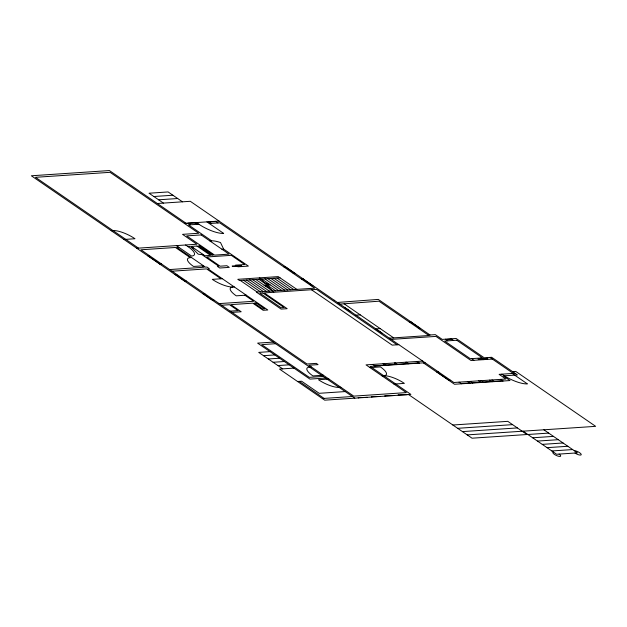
<?xml version="1.0" encoding="UTF-8"?>
<svg xmlns="http://www.w3.org/2000/svg" width="627" height="627" viewBox="0 0 627 627"><rect width="100%" height="100%" fill="white"/><g stroke="black" fill="none" stroke-linecap="round" stroke-linejoin="round"><path stroke-width="0.94" d="M553.445 452.075L553.077 452.161A4.326 1.285 25.6 0 0 555.036 454.779A4.326 1.285 25.6 0 0 560.146 456.417A4.326 1.285 25.6 0 0 559.072 454.089M339.842 304.119L378.974 301.187L428.907 335.516L389.351 338.165M153.827 196.51L172.911 195.232M158.615 199.801L177.7 198.524M157.338 203.501L190.302 201.298L453.846 382.501L505.887 379.022L499.1 374.358L515.002 373.292M184.354 223.384L219.05 221.065M187.818 223.157L195.162 222.969M209.042 222.036L215.978 221.574M206.902 221.88L223.674 233.409A19.484 5.792 25.6 0 1 198.892 224.223L188.484 224.921L211.644 240.839A16.239 4.828 25.6 0 1 220.524 242.571L223.62 249.076L248.378 266.099L237.97 266.796L237.069 266.177M209.3 223.525L219.709 222.828L314.738 288.177L256.341 292.08L281.092 309.103L287.166 308.696L264.21 292.903L316.541 289.408L397.095 344.795M111.214 230.689L112.946 230.571A17.321 5.149 25.6 0 1 134.977 238.738L123.989 239.475M209.904 240.956L211.644 240.839M136.764 248.253L196.909 244.24L182.535 234.349L198.728 233.268L110.078 172.323L35.48 177.308L138.504 248.143M178.773 247.257L176.751 247.391L205.499 267.157L206.949 267.063L209.347 268.709L207.898 268.803L267.792 309.989L263.168 310.294L252.783 303.162L230.814 304.628L241.191 311.768L231.943 312.387M185.631 244.992L188.029 246.638L190.052 246.505L192.05 247.877L198.163 254.123A12.987 3.864 25.6 0 0 201.635 254.468L202.936 254.374M192.05 247.877L193.351 247.79M221.887 249.193L223.62 249.076M147.549 255.667L149.281 255.55M422.7 361.089L366.027 364.875L406.351 392.604L353.73 396.123L308.805 365.235L318.061 364.616L316.267 363.378L307.011 363.997L140.895 249.789L175.45 247.477L190.224 257.634L191.525 257.548M159.524 263.904L161.264 263.787M203.509 265.785L193.531 266.451A16.239 4.828 25.6 0 1 190.224 257.634M169.651 269.555L204.198 267.243L202.207 265.872M172.041 271.201L206.596 268.897L220.97 278.78M283.6 266.757L285.332 266.64M175.098 274.61L176.838 274.501M293.177 273.348L294.917 273.231M184.683 281.202L186.423 281.084M222.272 278.694L212.294 279.36A16.239 4.828 25.6 0 0 232.954 287.017L234.255 286.923M280.05 277.839L239.569 280.543L237.774 279.313L278.247 276.609L296.822 289.368M301.563 279.117L303.303 278.999M311.149 285.7L312.881 285.591M203.054 293.828L204.786 293.718M246.231 295.16L236.254 295.826A16.239 4.828 25.6 0 1 232.954 287.017M212.639 300.419L214.371 300.302M219.16 303.601L253.716 301.289L244.93 295.246M221.558 305.247L229.513 304.714L238.095 310.616L230.14 311.149M355.909 315.169L360.251 314.879M409.345 322.066L411.077 321.949M380.213 328.603L375.879 328.893L381.968 333.086M418.922 328.658L420.662 328.54M273.231 342.083L257.619 343.126L309.926 379.092L325.538 378.05M275.59 343.706L261.686 344.638L309.276 377.36L323.179 376.427M428.304 335.108L435.31 334.638L442.239 339.403L456.119 338.478L484.216 357.798L491.67 357.296L517.416 374.938L503.23 375.887L510.017 380.558L454.504 384.265L423.358 362.853M391.154 339.395L435.969 336.401L471.002 360.486L492.336 359.059M445.821 339.466L451.597 339.082M269.994 351.637L258.716 352.39L282.675 368.864M398.835 344.685L392.181 345.124L311.478 289.745M263.512 355.689L274.791 354.929M268.301 358.981L279.579 358.229M273.098 362.273L284.368 361.52M277.886 365.572L289.165 364.82M293.953 368.112L279.501 369.076L324.715 400.167L410.881 394.407L370.157 366.403L425.09 362.735M311.337 366.975L309.605 367.093A16.239 4.828 25.6 0 0 312.912 375.91L323.32 375.212M374.672 365.8L385.08 365.11M385.95 365.047L396.358 364.358M397.228 364.295L407.636 363.597M408.498 363.542L418.907 362.845M370.016 367.618L380.424 366.928A16.239 4.828 25.6 0 1 385.252 371.121L385.926 372.062A16.239 4.828 25.6 0 1 383.732 375.738L382 375.855M328.869 379.029L318.461 379.727A16.239 4.828 25.6 0 0 339.121 387.384L340.853 387.267M297.566 381.498L301.611 381.232L319.182 393.309L345.211 391.569M436.933 372.187L438.673 372.07M512.58 371.631L515.762 371.419L595.65 426.344L467.233 434.895M393.975 384.092L404.384 383.395A16.239 4.828 25.6 0 0 383.732 375.738M448.916 380.424L450.648 380.307M461.041 383.528L469.717 382.948M472.029 382.791L480.705 382.211M483.017 382.055L491.693 381.475M494.005 381.326L502.682 380.746M322.325 398.521L352.398 396.515M452.859 425.012L507.792 421.344L526.962 434.519L472.021 438.195L408.569 394.563M457.647 428.304L512.588 424.636M462.436 431.603L517.377 427.927M527.863 434.487L548.688 433.1M532.66 437.779L553.476 436.392M537.449 441.079L558.265 439.684M542.245 444.371L563.062 442.983M547.034 447.67L567.85 446.275M551.823 450.962L572.647 449.567M574.269 450.688L574.802 450.711A4.326 1.285 25.6 0 1 580.124 453.102A4.326 1.285 25.6 0 1 580.273 455.077A4.326 1.285 25.6 0 1 574.975 453.031M489.938 357.414L513.262 373.41M334.246 300.27L334.646 300.545M339.042 303.57L337.42 302.457L378.293 299.408L430.044 334.99M344.631 307.41L350.822 311.666M512.251 373.48L527.401 383.889A19.484 5.792 25.6 0 1 504.586 375.988L501.843 374.17M480.744 358.033L481.708 358.691M482.304 359.099L483.143 359.679M451.205 338.807L453.595 340.453M445.421 339.191L447.811 340.837M471.496 358.644L473.894 360.298M500.683 379.374L503.081 381.02M410.787 321.972L420.372 328.556M492.007 379.954L494.405 381.6M489.695 380.103L492.093 381.749M481.019 380.683L483.417 382.329M478.707 380.84L481.105 382.486M543.891 429.801L577.436 452.866L556.619 454.254L523.075 431.196M470.038 381.42L472.429 383.066M467.718 381.577L470.117 383.222M459.05 382.156L461.441 383.802M344.129 303.797L393.693 337.875M285.042 266.663L294.627 273.254M303.013 279.015L312.591 285.606M437.223 372.164L449.206 380.401M215.578 221.3L217.977 222.946M416.916 361.473L419.306 363.119M182.488 201.823L168.114 191.94L149.03 193.218L163.412 203.101M208.642 221.762L211.033 223.408M406.508 362.171L408.898 363.817M405.638 362.226L408.036 363.872M196.494 222.577L198.892 224.223M277.009 278.043L293.781 289.572M194.762 222.695L197.16 224.341M273.975 278.247L290.748 289.776M395.229 362.923L397.62 364.569M394.359 362.978L396.758 364.632M270.942 278.451L287.707 289.98M188.218 223.431L190.216 224.803M267.901 278.654L284.674 290.183M186.086 223.275L109.419 170.56L31.35 175.779L354.788 398.161M264.868 278.858L281.641 290.387M261.835 279.062L278.6 290.591M383.951 363.676L386.35 365.322M383.081 363.738L385.48 365.384M258.794 279.258L275.567 290.795M236.473 265.77L235.572 265.15L244.679 264.539L231.3 255.346L206.73 256.984L220.101 266.185L226.896 265.73L229.294 267.376L219.756 268.011L217.357 266.365L218.799 266.271L201.635 254.468M255.761 279.462L272.533 290.999M252.72 279.666L269.492 291.194M249.687 279.869L266.459 291.398M372.673 364.428L375.071 366.074M246.654 280.073L263.418 291.602M243.613 280.277L260.385 291.806M407.127 394.665L398.051 394.963L398.451 395.245M240.36 280.496L257.133 292.025M176.383 245.612L191.556 256.043A17.321 5.149 25.6 0 0 188.029 246.638M393.827 395.551L384.751 395.856L385.15 396.131M380.526 396.436L371.45 396.742L371.85 397.016M367.226 397.33L358.15 397.636L358.55 397.91M147.839 255.651L159.814 263.889M175.388 274.595L184.973 281.186M203.344 293.812L212.929 300.404M299.298 381.381L324.057 398.404M259.641 277.847L264.202 282.503L269.971 284.995L264.139 285.222L268.834 287.229L273.772 292.268M201.126 234.921L186.666 235.885L214.614 255.103L229.074 254.139L201.126 234.921M196.996 246.035L191.353 246.419L204.927 255.753L210.57 255.377L196.996 246.035M199.739 245.855L198.297 245.949L211.871 255.283L213.313 255.189L199.739 245.855M240.807 265.48L232.131 266.06L232.735 266.467L241.403 265.887L240.807 265.48M262.909 292.997L259.868 293.193L281.037 307.747L284.07 307.543L262.909 292.997M256.114 302.935L254.084 303.076L262.674 308.978L264.696 308.837L256.114 302.935M456.777 340.242L444.637 341.049L470.336 358.722L482.484 357.915L456.777 340.242M487.273 358.315L478.017 358.934L478.62 359.349L487.869 358.73L487.273 358.315"/></g></svg>
